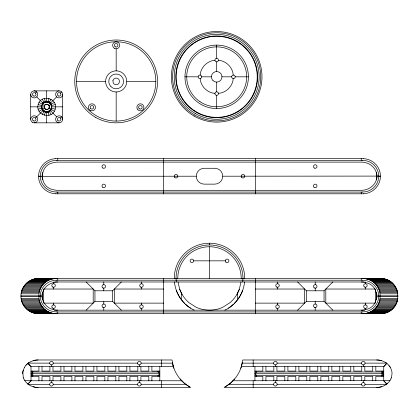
<?xml version="1.0" encoding="UTF-8"?>
<svg xmlns="http://www.w3.org/2000/svg" width="419" height="419" viewBox="0 0 419 419"><rect width="100%" height="100%" fill="white"/><g stroke="black" fill="none" stroke-linecap="round" stroke-linejoin="round"><path stroke-width="0.63" d="M46.687 90.86L46.692 101.822M161.566 387.465L161.572 380.771M253.176 359.979L253.17 366.672M46.687 122.83L46.692 111.868M244.743 278.457A35.243 35.243 0 0 0 212.574 243.345L209.579 243.214L209.5 244.974A33.483 33.483 0 0 0 176.017 278.457M20.95 295.961C20.782 286.512 29.361 278.232 38.758 278.457L380.243 278.457C403.549 278.42 403.549 313.737 380.243 313.7L38.758 313.7C29.278 313.931 20.651 305.498 20.95 295.961L42.094 296.081A12.795 12.795 0 0 1 42.628 292.431C44.016 287.717 48.085 284.113 52.731 282.731A17.279 17.279 0 0 1 57.77 281.982M55.245 193.746A17.766 17.766 0 0 1 38.867 179.662L38.574 176.095L38.909 172.769A17.766 17.766 0 0 1 55.245 158.67M56.376 278.457C33.07 278.42 33.07 313.737 56.376 313.7M363.755 158.67A17.766 17.766 0 0 1 380.133 172.759L380.426 176.326L380.091 179.651A17.766 17.766 0 0 1 363.755 193.746M362.624 313.7C385.93 313.737 385.93 278.42 362.624 278.457M23.228 377.278L22.841 371.91L24.292 367.625M57.77 310.175A17.279 17.279 0 0 1 52.731 309.432C45.629 307.53 40.266 299.737 42.628 292.431M361.23 281.982A17.279 17.279 0 0 1 366.269 282.731C379.975 285.559 379.981 306.603 366.269 309.426A17.279 17.279 0 0 1 361.23 310.175M45.367 112.245L45.435 111.522C41.486 110.516 41.177 105.724 43.084 102.76C45.393 100.371 49.411 101.12 51.244 103.713L50.888 104.42L51.537 106.845L50.301 110.925C47.986 113.313 43.974 112.57 42.136 109.972L42.492 109.265A4.845 4.845 0 0 0 50.888 109.265L51.244 109.972L50.301 110.925L50.118 110.27L50.888 109.265M42.492 104.42A4.845 4.845 0 0 1 50.888 104.42L49.112 102.645L47.944 102.163L48.012 101.44L44.267 102.645L42.492 104.42L42.136 103.713L43.084 102.76L43.262 103.414M22.71 373.722L22.71 373.706A12.439 12.439 0 0 1 23.234 370.166M180.102 378.98L184.491 383.369L190.614 387.465L38.035 387.465C32.247 387.528 26.339 384.317 23.878 378.965M25.878 365.352C28.853 361.859 33.483 359.973 38.04 359.979L172.015 359.979L173.414 366.672L31.011 366.672L27.932 363.373L31.011 366.672L31.011 380.771L27.932 384.061L27.198 383.427M38.176 104.572C34.845 115.393 52.694 120.164 55.203 109.118C58.54 98.297 40.685 93.526 38.176 104.572L41.837 105.546L42.701 103.865M43.01 110.228L41.837 108.144L41.837 105.546M54.323 111.245L51.039 109.354L51.715 106.845L51.039 104.331L54.318 102.435M200.177 75.09L200.518 72.487A16.739 16.739 0 0 1 212.354 60.65L214.957 60.31M233.2 78.552L232.859 81.155A16.739 16.739 0 0 1 221.023 92.992L218.419 93.332M240.998 281.982L239.307 289.304L236.971 294.316M242.774 281.982L242.905 278.457M390.869 378.965L389.45 381.358L386.816 384.055L383.731 380.771L383.731 366.672L386.81 363.373L383.731 366.672L241.328 366.672L242.732 359.979L376.707 359.979C381.269 359.973 385.883 361.859 388.869 365.352M44.136 111.737L44.267 111.04M49.112 102.645L49.243 101.948M376.372 179.861C378.734 172.555 373.371 164.756 366.269 162.86A17.279 17.279 0 0 0 361.23 162.111L57.77 162.111A17.279 17.279 0 0 0 52.731 162.86C39.025 165.688 39.019 186.733 52.731 189.561A17.279 17.279 0 0 0 57.77 190.305L361.23 190.305A17.279 17.279 0 0 0 366.269 189.561C370.909 188.173 374.984 184.575 376.372 179.861A12.795 12.795 0 0 0 376.372 172.534M391.514 377.278L392.032 373.706A12.439 12.439 0 0 0 391.514 370.15L390.456 367.625M44.414 115.356L45.231 112.302M48.154 101.382L48.965 98.334M43.262 110.27L43.084 110.925L42.492 109.265M50.118 103.414L50.301 102.76L50.888 104.42L50.709 104.19M224.825 310.175C235.703 305.037 243.449 293.96 244.549 281.982L244.523 282.212M240.825 368.275L241.758 365.316M391.514 377.262L390.869 378.98M42.293 114.481L44.178 111.192M49.201 102.493L51.092 99.214M24.292 367.641L25.878 365.337M44.817 104.975C42.026 107.641 47.127 111.554 48.981 108.165C50.783 105.295 45.98 102.514 44.404 105.52L39.056 102.446M48.552 108.715L48.976 108.165L51.039 109.354A5.023 5.023 0 0 0 51.039 104.331L48.981 105.52M387.544 383.443C384.642 386.046 380.635 387.481 376.707 387.465L224.134 387.465L230.256 383.369L234.64 378.98M232.54 381.269L233.001 380.771L389.984 380.593M182.202 381.269L181.741 380.771L31.011 380.771L27.926 384.055L28.707 384.626M43.141 110.396L35.468 118.058M50.243 103.294L56.654 96.873M35.468 93.138L36.715 91.892M60.394 93.138L61.64 91.892M60.394 118.058L61.64 116.812M86.146 310.175L94.956 301.366L112.58 301.366L121.39 310.175M86.146 281.982L94.956 290.791L112.58 290.791L121.39 281.982M32.776 375.487L31.011 373.722L32.776 371.962M158.047 371.077L158.047 371.962L159.812 373.722L158.047 375.487L158.047 376.367M297.61 310.175L306.42 301.366L324.044 301.366L332.854 310.175M297.61 281.982L306.42 290.791L324.044 290.791L332.854 281.982M256.695 376.367L256.695 375.487L254.935 373.722L256.695 371.962L256.695 371.077M381.971 375.487L383.731 373.722L381.971 371.962M26.512 364.661L27.932 363.373M47.944 111.522L48.012 112.245L46.692 111.69L46.692 112.418L45.435 111.522L47.944 111.522L50.118 110.27M27.926 363.388L28.707 362.817M386.04 384.626L386.816 384.055L383.731 380.771M39.061 111.255L44.404 108.165M38.181 109.134L41.837 108.144M51.542 105.546L55.198 104.561M38.574 176.326L196.286 176.21A7.93 7.93 0 0 0 204.215 184.14L214.785 184.14A7.93 7.93 0 0 0 222.714 176.21L380.426 176.095M40.329 296.081L20.95 296.196M376.372 292.431A12.795 12.795 0 0 1 376.906 296.081L398.05 295.961M209.579 243.214L206.426 243.345A35.243 35.243 0 0 0 174.257 278.457M55.24 158.623L363.76 158.623M363.76 193.793L55.24 193.793M41.842 106.845L30.702 106.845M184.968 76.818L198.187 76.818A1.76 1.76 0 0 1 199.947 75.059L200.402 75.116A1.76 1.76 0 0 1 200.402 78.521L199.947 78.583A1.76 1.76 0 0 1 198.187 76.818M201.712 76.818L211.401 76.818M221.976 76.818L231.67 76.818M235.19 76.818A1.76 1.76 0 0 0 233.43 75.059L232.974 75.116A1.76 1.76 0 0 0 232.974 78.521L233.43 78.583A1.76 1.76 0 0 0 235.19 76.818L248.409 76.818A31.718 31.718 0 0 0 200.832 49.353A31.718 31.718 0 0 0 200.832 104.289A31.718 31.718 0 0 0 248.409 76.818M76.52 81.417L105.593 81.417M126.737 81.417A10.575 10.575 0 0 0 110.878 72.262A10.575 10.575 0 0 0 110.878 90.572A10.575 10.575 0 0 0 126.737 81.417L155.816 81.417A39.648 39.648 0 0 0 96.344 47.08A39.648 39.648 0 0 0 96.344 115.754A39.648 39.648 0 0 0 155.816 81.417M34.222 90.86L59.147 90.86M51.537 106.845L62.672 106.845M34.222 122.83L59.147 122.83M56.408 160.351L362.592 160.351M56.408 192.07L362.592 192.07M193.641 260.838A1.76 1.76 0 0 0 190.996 259.309A1.76 1.76 0 0 0 190.996 262.362A1.76 1.76 0 0 0 193.641 260.838L225.359 260.838M37.621 278.494L55.24 278.494M363.76 278.494L381.379 278.494M36.458 278.609L54.082 278.609M364.918 278.609L382.542 278.609M35.311 278.792L52.93 278.792M366.07 278.792L383.689 278.792M34.175 279.054L51.794 279.054M367.206 279.054L384.825 279.054M33.059 279.389L50.678 279.389M368.322 279.389L385.941 279.389M31.964 279.792L49.589 279.792M369.411 279.792L387.036 279.792M56.408 280.222L362.592 280.222M30.901 280.269L48.525 280.269M370.475 280.269L388.099 280.269M29.875 280.814L47.494 280.814M371.506 280.814L389.125 280.814M28.885 281.421L46.504 281.421M372.496 281.421L390.115 281.421M54.507 281.982L364.493 281.982M27.932 282.092L45.556 282.092M373.444 282.092L391.068 282.092M27.031 282.82L44.655 282.82M374.345 282.82L391.969 282.82M26.177 283.611L43.801 283.611M375.199 283.611L392.823 283.611M25.381 284.449L43 284.449M376 284.449L393.619 284.449M24.637 285.344L42.261 285.344M376.739 285.344L394.363 285.344M23.956 286.282L41.581 286.282M377.419 286.282L395.044 286.282M23.338 287.261L40.962 287.261M378.038 287.261L395.662 287.261M22.788 288.277L40.413 288.277M378.587 288.277L396.212 288.277M163.682 289.031L114.34 289.031L114.34 303.126L163.682 303.126M255.318 289.031L304.66 289.031L304.66 303.126L255.318 303.126M22.307 289.33L39.931 289.33M379.069 289.33L396.693 289.33M21.893 290.409L39.517 290.409M379.483 290.409L397.107 290.409M21.552 291.514L39.177 291.514M379.824 291.514L397.448 291.514M21.091 293.803L38.716 293.803M380.284 293.803L397.909 293.803M398.05 296.196L378.671 296.081M21.091 298.354L38.716 298.354M380.284 298.354L397.909 298.354M21.552 300.648L39.177 300.648M379.824 300.648L397.448 300.648M21.893 301.753L39.517 301.753M379.483 301.753L397.107 301.753M22.307 302.832L39.931 302.832M379.069 302.832L396.693 302.832M43.676 303.126L93.196 303.126L93.196 289.031L43.676 289.031L43.676 302.487M375.324 303.126L325.804 303.126L325.804 289.031L375.324 289.031L375.324 302.487M22.788 303.88L40.413 303.88M378.587 303.88L396.212 303.88M23.338 304.901L40.962 304.901M378.038 304.901L395.662 304.901M23.956 305.88L41.581 305.88M377.419 305.88L395.044 305.88M24.637 306.818L42.261 306.818M376.739 306.818L394.363 306.818M25.381 307.708L43 307.708M376 307.708L393.619 307.708M26.177 308.546L43.801 308.546M375.199 308.546L392.823 308.546M27.031 309.337L44.655 309.337M374.345 309.337L391.969 309.337M27.932 310.065L45.556 310.065M373.444 310.065L391.068 310.065M54.219 310.175L364.781 310.175M28.885 310.736L46.504 310.736M372.496 310.736L390.115 310.736M29.875 311.348L47.494 311.348M371.506 311.348L389.125 311.348M30.901 311.888L48.525 311.888M370.475 311.888L388.099 311.888M56.408 311.94L362.592 311.94M31.964 312.365L49.589 312.365M369.411 312.365L387.036 312.365M33.059 312.768L50.678 312.768M368.322 312.768L385.941 312.768M34.175 313.103L51.794 313.103M367.206 313.103L384.825 313.103M35.311 313.365L52.93 313.365M366.07 313.365L383.689 313.365M36.458 313.553L54.082 313.553M364.918 313.553L382.542 313.553M37.621 313.663L55.24 313.663M363.76 313.663L381.379 313.663M28.288 363.121L49.693 363.126M53.218 363.126A1.76 1.76 0 0 1 50.573 364.656A1.76 1.76 0 0 1 50.573 361.602A1.76 1.76 0 0 1 53.218 363.126L137.605 363.147M141.13 363.147A1.76 1.76 0 0 1 138.49 364.671A1.76 1.76 0 0 1 138.49 361.618A1.76 1.76 0 0 1 141.13 363.147L172.508 363.147M242.24 363.147L273.612 363.147M277.137 363.147A1.76 1.76 0 0 0 274.492 361.618A1.76 1.76 0 0 0 274.492 364.671A1.76 1.76 0 0 0 277.137 363.147L361.529 363.126M365.054 363.126A1.76 1.76 0 0 0 362.409 361.602A1.76 1.76 0 0 0 362.409 364.656A1.76 1.76 0 0 0 365.054 363.126L386.459 363.121M31.011 371.077L38.925 371.077L38.925 366.672M159.812 371.077L151.893 371.077L151.893 366.672M254.935 371.077L262.849 371.077L262.849 366.672M383.731 371.077L375.817 371.077L375.817 366.672M31.011 371.962L159.812 371.962M254.935 371.962L383.731 371.962M31.011 373.722L159.812 373.722M254.935 373.722L383.731 373.722M31.011 375.487L159.812 375.487M254.935 375.487L383.731 375.487M31.011 376.367L38.925 376.367L38.925 380.771M159.812 376.367L151.893 376.367L151.893 380.771M254.935 376.367L262.849 376.367L262.849 380.771M383.731 376.367L375.817 376.367L375.817 380.771M28.288 384.323L49.693 384.317M386.459 384.323L365.054 384.317A1.76 1.76 0 0 1 362.409 385.841A1.76 1.76 0 0 1 362.409 382.793A1.76 1.76 0 0 1 365.054 384.317M53.218 384.317A1.76 1.76 0 0 0 50.573 382.793A1.76 1.76 0 0 0 50.573 385.841A1.76 1.76 0 0 0 53.218 384.317L137.605 384.302M141.13 384.302A1.76 1.76 0 0 0 138.49 382.772A1.76 1.76 0 0 0 138.49 385.826A1.76 1.76 0 0 0 141.13 384.302L185.696 384.296M229.046 384.296L273.612 384.302M277.137 384.302A1.76 1.76 0 0 0 274.492 382.772A1.76 1.76 0 0 0 274.492 385.826A1.76 1.76 0 0 0 277.137 384.302L361.529 384.317M24.763 380.578L31.011 380.771M378.671 176.21L380.426 176.326M38.574 176.095L40.329 176.21M218.419 60.31L221.023 60.65A16.739 16.739 0 0 1 232.859 72.487L233.2 75.09M214.957 93.332L212.354 92.992A16.739 16.739 0 0 1 200.518 81.155L200.177 78.552M47.944 102.163L46.692 101.995L46.692 101.267L45.435 102.163L45.367 101.44M379.698 360.24L380.672 360.445M51.542 108.144L55.203 109.118M194.175 310.175C183.297 305.037 175.551 293.96 174.451 281.982L174.477 282.212M386.04 362.817L386.81 363.373M43.141 103.294L36.715 96.873M50.243 110.396L56.654 116.812M388.869 365.337L390.456 367.641M389.45 366.086L389.984 366.85M42.282 99.219L44.178 102.493M49.201 111.192L51.102 114.471M182.029 294.316L179.693 289.304L178.002 281.982M23.878 378.98L23.234 377.262M172.989 365.316L173.922 368.275M44.404 98.334L45.226 101.382M48.154 112.302L48.976 115.356M49.112 111.04L49.243 111.737M44.136 101.948L44.267 102.645M176.226 281.982L176.095 278.457M209.421 243.214L209.5 244.974A33.483 33.483 0 0 1 242.983 278.457M253.176 387.465L253.17 380.771M161.566 359.979L161.572 366.672M381.971 371.077L381.971 376.367M372.742 366.672L372.742 371.077L364.829 371.077L364.829 366.672M372.742 380.771L372.742 376.367L364.829 376.367L364.829 380.771M365.436 281.982L365.436 283.721M365.436 287.245L365.436 289.031M365.436 303.126L365.436 304.912M365.436 308.436L365.436 309.594M363.289 364.891L363.289 366.672M363.289 380.771L363.289 382.552M361.754 366.672L361.754 371.077L353.84 371.077L353.84 366.672M361.754 380.771L361.754 376.367L353.84 376.367L353.84 380.771M361.23 158.586L361.23 160.351M361.23 192.07L361.23 193.829M361.23 278.457L361.23 280.222M361.23 311.94L361.23 313.7M350.766 366.672L350.766 371.077L342.847 371.077L342.847 366.672M350.766 380.771L350.766 376.367L342.847 376.367L342.847 380.771M339.772 366.672L339.772 371.077L331.858 371.077L331.858 366.672M339.772 380.771L339.772 376.367L331.858 376.367L331.858 380.771M328.784 366.672L328.784 371.077L320.87 371.077L320.87 366.672M328.784 380.771L328.784 376.367L320.87 376.367L320.87 380.771M324.044 290.791L324.044 301.366M317.796 366.672L317.796 371.077L309.882 371.077L309.882 366.672M317.796 380.771L317.796 376.367L309.882 376.367L309.882 380.771M315.229 281.982L315.229 284.627M315.229 288.152L315.229 290.791M315.229 301.366L315.229 304.011M315.229 307.536L315.229 310.175M306.808 366.672L306.808 371.077L298.894 371.077L298.894 366.672M306.808 380.771L306.808 376.367L298.894 376.367L298.894 380.771M306.42 290.791L306.42 301.366M295.819 366.672L295.819 371.077L287.9 371.077L287.9 366.672M295.819 380.771L295.819 376.367L287.9 376.367L287.9 380.771M284.826 366.672L284.826 371.077L276.912 371.077L276.912 366.672M284.826 380.771L284.826 376.367L276.912 376.367L276.912 380.771M277.519 281.982L277.519 283.721M277.519 287.245L277.519 289.031M277.519 303.126L277.519 304.896M277.519 308.421L277.519 310.175M275.377 364.907L275.377 366.672M275.377 380.771L275.377 382.537M273.837 366.672L273.837 371.077L265.924 371.077L265.924 366.672M273.837 380.771L273.837 376.367L265.924 376.367L265.924 380.771M255.318 158.586L255.318 193.829M255.318 278.457L255.318 313.7M254.935 366.672L254.935 380.771M237.693 292.923L237.693 299.554M216.691 45.1L216.691 58.32A1.76 1.76 0 0 1 218.451 60.079L218.393 60.535A1.76 1.76 0 0 1 214.989 60.535L214.926 60.079A1.76 1.76 0 0 1 216.691 58.32M216.691 61.844L216.691 71.534M216.691 82.108L216.691 91.798M216.691 95.323A1.76 1.76 0 0 0 218.451 93.563L218.393 93.107A1.76 1.76 0 0 0 214.989 93.107L214.926 93.563A1.76 1.76 0 0 0 216.691 95.323L216.691 108.542M177.782 278.457A31.718 31.718 0 0 1 209.5 246.739L209.5 278.457M181.307 292.923L181.307 299.554M163.682 158.586L163.682 193.829M163.682 278.457L163.682 313.7M159.812 366.672L159.812 380.771M148.824 366.672L148.824 371.077L140.904 371.077L140.904 366.672M148.824 380.771L148.824 376.367L140.904 376.367L140.904 380.771M141.481 281.982L141.481 283.742M141.481 287.266L141.481 289.031M141.481 303.126L141.481 304.896M141.481 308.421L141.481 310.175M139.37 364.907L139.37 366.672M139.37 380.771L139.37 382.537M137.83 366.672L137.83 371.077L129.916 371.077L129.916 366.672M137.83 380.771L137.83 376.367L129.916 376.367L129.916 380.771M126.842 366.672L126.842 371.077L118.928 371.077L118.928 366.672M126.842 380.771L126.842 376.367L118.928 376.367L118.928 380.771M116.168 48.819L116.168 70.842M116.168 91.991L116.168 121.065M115.854 366.672L115.854 371.077L107.94 371.077L107.94 366.672M115.854 380.771L115.854 376.367L107.94 376.367L107.94 380.771M112.58 290.791L112.58 301.366M104.865 366.672L104.865 371.077L96.946 371.077L96.946 366.672M104.865 380.771L104.865 376.367L96.946 376.367L96.946 380.771M103.771 281.982L103.771 284.627M103.771 288.152L103.771 290.791M103.771 301.366L103.771 304.011M103.771 307.536L103.771 310.175M94.956 290.791L94.956 301.366M93.877 366.672L93.877 371.077L85.958 371.077L85.958 366.672M93.877 380.771L93.877 376.367L85.958 376.367L85.958 380.771M82.883 366.672L82.883 371.077L74.97 371.077L74.97 366.672M82.883 380.771L82.883 376.367L74.97 376.367L74.97 380.771M71.895 366.672L71.895 371.077L63.981 371.077L63.981 366.672M71.895 380.771L71.895 376.367L63.981 376.367L63.981 380.771M62.672 94.385A3.525 3.525 0 0 1 57.382 97.433A3.525 3.525 0 0 1 57.382 91.332A3.525 3.525 0 0 1 62.672 94.385L62.672 119.305A3.525 3.525 0 0 1 57.382 122.358A3.525 3.525 0 0 1 57.382 116.252A3.525 3.525 0 0 1 62.672 119.305M60.907 366.672L60.907 371.077L52.993 371.077L52.993 366.672M60.907 380.771L60.907 376.367L52.993 376.367L52.993 380.771M57.77 158.586L57.77 160.351M57.77 192.07L57.77 193.829M57.77 278.457L57.77 280.222M57.77 311.94L57.77 313.7M53.564 281.982L53.564 283.721M53.564 287.245L53.564 289.031M53.564 303.126L53.564 304.912M53.564 308.436L53.564 309.594M51.453 364.891L51.453 366.672M51.453 380.771L51.453 382.552M49.919 366.672L49.919 371.077L42 371.077L42 366.672M49.919 380.771L49.919 376.367L42 376.367L42 380.771M32.776 371.077L32.776 376.367M30.702 94.385L30.702 119.305M33.111 360.707A16.938 16.938 0 0 1 38.04 359.979M38.04 387.465A16.938 16.938 0 0 1 33.111 386.737M242.423 362.283A35.594 35.594 0 0 1 225.171 386.926M189.571 386.926A35.594 35.594 0 0 1 172.314 362.283M376.707 359.979A16.938 16.938 0 0 1 381.636 360.707M381.636 386.737A16.938 16.938 0 0 1 376.707 387.465M42.628 299.726A12.795 12.795 0 0 1 42.094 296.081M56.408 280.285A15.985 15.985 0 0 0 40.255 296.076A15.985 15.985 0 0 0 56.408 311.872M239.307 289.304A31.718 31.718 0 0 1 229.89 302.754L222.903 307.206A31.718 31.718 0 0 1 196.097 307.206L189.11 302.754A31.718 31.718 0 0 1 179.693 289.304M209.5 246.739A31.718 31.718 0 0 1 241.218 278.457M376.906 296.081A12.795 12.795 0 0 1 376.372 299.726M362.592 280.285A15.985 15.985 0 0 1 378.745 296.076A15.985 15.985 0 0 1 362.592 311.872M381.379 313.616A17.766 17.766 0 0 0 397.757 299.533L380.091 299.522A17.766 17.766 0 0 1 363.755 313.616M37.621 313.616A17.766 17.766 0 0 1 21.243 299.533L38.909 299.522A17.766 17.766 0 0 0 55.245 313.616M37.621 278.541A17.766 17.766 0 0 0 21.243 292.63L38.909 292.635A17.766 17.766 0 0 1 55.245 278.541M381.379 278.541A17.766 17.766 0 0 1 397.757 292.63L380.091 292.635A17.766 17.766 0 0 0 363.755 278.541M242.622 290.514A35.243 35.243 0 0 1 234.42 303.382M184.58 303.382A35.243 35.243 0 0 1 176.378 290.514M190.556 308.138A26.313 26.313 0 0 1 185.722 304.424M233.278 304.424A26.313 26.313 0 0 1 228.444 308.138M42.628 179.856A12.795 12.795 0 0 1 42.628 172.534M40.255 176.21A15.985 15.985 0 0 1 56.408 160.419M56.408 192.002A15.985 15.985 0 0 1 40.255 176.21M362.592 160.419A15.985 15.985 0 0 1 378.745 176.21M378.745 176.21A15.985 15.985 0 0 1 362.592 192.002M222.714 176.21A7.93 7.93 0 0 0 214.785 168.281L204.215 168.281A7.93 7.93 0 0 0 196.286 176.21M42.34 109.354A5.023 5.023 0 0 1 41.67 106.845M112.921 80.799L113.282 83.082A3.331 3.331 0 0 0 119.048 83.082L119.494 81.417L119.048 79.751A3.331 3.331 0 0 0 113.282 79.751L112.921 80.799M314.35 307.3A1.76 1.76 0 0 0 316.994 305.77A1.76 1.76 0 0 0 314.35 304.246A1.76 1.76 0 0 0 314.35 307.3M314.35 287.916A1.76 1.76 0 0 0 316.994 286.387A1.76 1.76 0 0 0 314.35 284.862A1.76 1.76 0 0 0 314.35 287.916M102.885 307.3A1.76 1.76 0 0 0 105.53 305.77A1.76 1.76 0 0 0 102.885 304.246A1.76 1.76 0 0 0 102.885 307.3M102.885 287.916A1.76 1.76 0 0 0 105.53 286.387A1.76 1.76 0 0 0 102.885 284.862A1.76 1.76 0 0 0 102.885 287.916M52.317 307.918A1.76 1.76 0 0 0 55.266 307.132A1.76 1.76 0 0 0 53.108 304.969A1.76 1.76 0 0 0 52.317 307.918M52.684 287.01A1.76 1.76 0 0 0 55.329 285.486A1.76 1.76 0 0 0 52.684 283.956A1.76 1.76 0 0 0 52.684 287.01M364.556 308.201A1.76 1.76 0 0 0 367.196 306.671A1.76 1.76 0 0 0 364.556 305.147A1.76 1.76 0 0 0 364.556 308.201M364.556 287.01A1.76 1.76 0 0 0 367.196 285.486A1.76 1.76 0 0 0 364.556 283.956A1.76 1.76 0 0 0 364.556 287.01M276.64 287.01A1.76 1.76 0 0 0 279.284 285.486A1.76 1.76 0 0 0 276.64 283.956A1.76 1.76 0 0 0 276.64 287.01M276.64 308.185A1.76 1.76 0 0 0 279.284 306.656A1.76 1.76 0 0 0 276.64 305.132A1.76 1.76 0 0 0 276.64 308.185M140.601 287.025A1.76 1.76 0 0 0 143.24 285.501A1.76 1.76 0 0 0 140.601 283.977A1.76 1.76 0 0 0 140.601 287.025M140.601 308.185A1.76 1.76 0 0 0 143.24 306.656A1.76 1.76 0 0 0 140.601 305.132A1.76 1.76 0 0 0 140.601 308.185M225.878 262.079A1.76 1.76 0 0 0 228.826 261.294A1.76 1.76 0 0 0 226.663 259.136A1.76 1.76 0 0 0 225.878 262.079M102.885 187.429A1.76 1.76 0 0 0 105.53 185.9A1.76 1.76 0 0 0 102.885 184.376A1.76 1.76 0 0 0 102.885 187.429M102.885 168.045A1.76 1.76 0 0 0 105.53 166.516A1.76 1.76 0 0 0 102.885 164.992A1.76 1.76 0 0 0 102.885 168.045M313.983 187.146A1.76 1.76 0 0 0 316.932 186.355A1.76 1.76 0 0 0 314.774 184.198A1.76 1.76 0 0 0 313.983 187.146M314.35 168.045A1.76 1.76 0 0 0 316.994 166.516A1.76 1.76 0 0 0 314.35 164.992A1.76 1.76 0 0 0 314.35 168.045M241.737 177.457A1.76 1.76 0 0 0 244.686 176.666A1.76 1.76 0 0 0 242.528 174.508A1.76 1.76 0 0 0 241.737 177.457M174.77 177.457A1.76 1.76 0 0 0 177.719 176.666A1.76 1.76 0 0 0 175.561 174.508A1.76 1.76 0 0 0 174.77 177.457M32.462 122.358A3.525 3.525 0 0 0 37.747 119.305A3.525 3.525 0 0 0 32.462 116.252A3.525 3.525 0 0 0 32.462 122.358M33.342 95.909A1.76 1.76 0 0 0 35.987 94.385A1.76 1.76 0 0 0 33.342 92.856A1.76 1.76 0 0 0 33.342 95.909M31.734 96.873A3.525 3.525 0 0 0 37.626 95.296A3.525 3.525 0 0 0 33.311 90.981A3.525 3.525 0 0 0 31.734 96.873M33.342 120.829A1.76 1.76 0 0 0 35.987 119.305A1.76 1.76 0 0 0 33.342 117.776A1.76 1.76 0 0 0 33.342 120.829M58.262 95.909A1.76 1.76 0 0 0 60.907 94.385A1.76 1.76 0 0 0 58.262 92.856A1.76 1.76 0 0 0 58.262 95.909M57.901 120.552A1.76 1.76 0 0 0 60.849 119.761A1.76 1.76 0 0 0 58.691 117.603A1.76 1.76 0 0 0 57.901 120.552M45.367 109.134A2.645 2.645 0 0 0 49.332 106.845A2.645 2.645 0 0 0 45.367 104.556A2.645 2.645 0 0 0 45.367 109.134M115.288 46.818A1.76 1.76 0 0 0 117.928 45.294A1.76 1.76 0 0 0 115.288 43.765A1.76 1.76 0 0 0 115.288 46.818M90.693 108.568A1.76 1.76 0 0 0 93.636 107.777A1.76 1.76 0 0 0 91.478 105.619A1.76 1.76 0 0 0 90.693 108.568M139.15 108.568A1.76 1.76 0 0 0 142.099 107.777A1.76 1.76 0 0 0 139.941 105.619A1.76 1.76 0 0 0 139.15 108.568M114.403 48.342A3.525 3.525 0 0 0 119.693 45.294A3.525 3.525 0 0 0 114.403 42.24A3.525 3.525 0 0 0 114.403 48.342M90.174 110.375A3.525 3.525 0 0 0 95.459 107.322A3.525 3.525 0 0 0 90.174 104.268A3.525 3.525 0 0 0 90.174 110.375M137.903 109.815A3.525 3.525 0 0 0 143.801 108.233A3.525 3.525 0 0 0 139.485 103.917A3.525 3.525 0 0 0 137.903 109.815M95.459 117.278A41.413 41.413 0 0 0 157.581 81.417A41.413 41.413 0 0 0 95.459 45.556A41.413 41.413 0 0 0 95.459 117.278M110.935 86.649A7.401 7.401 0 0 0 123.317 83.334A7.401 7.401 0 0 0 114.251 74.268A7.401 7.401 0 0 0 110.935 86.649M212.952 80.558A5.285 5.285 0 0 0 221.798 78.191A5.285 5.285 0 0 0 215.319 71.712A5.285 5.285 0 0 0 212.952 80.558M200.046 101.728A29.959 29.959 0 0 0 246.582 78.782A29.959 29.959 0 0 0 203.44 49.955A29.959 29.959 0 0 0 200.046 101.728M194.17 110.522A40.528 40.528 0 0 0 257.135 79.474A40.528 40.528 0 0 0 198.763 40.47A40.528 40.528 0 0 0 194.17 110.522M193.976 110.815A40.884 40.884 0 0 0 257.486 79.495A40.884 40.884 0 0 0 198.606 40.156A40.884 40.884 0 0 0 193.976 110.815M194.044 116.042A45.289 45.289 0 0 0 261.98 76.818A45.289 45.289 0 0 0 194.044 37.6A45.289 45.289 0 0 0 194.044 116.042M194.662 114.974A44.053 44.053 0 0 0 260.744 76.818A44.053 44.053 0 0 0 194.662 38.668A44.053 44.053 0 0 0 194.662 114.974M195.453 113.601A42.471 42.471 0 0 0 259.157 76.818A42.471 42.471 0 0 0 195.453 40.041A42.471 42.471 0 0 0 195.453 113.601"/></g></svg>
